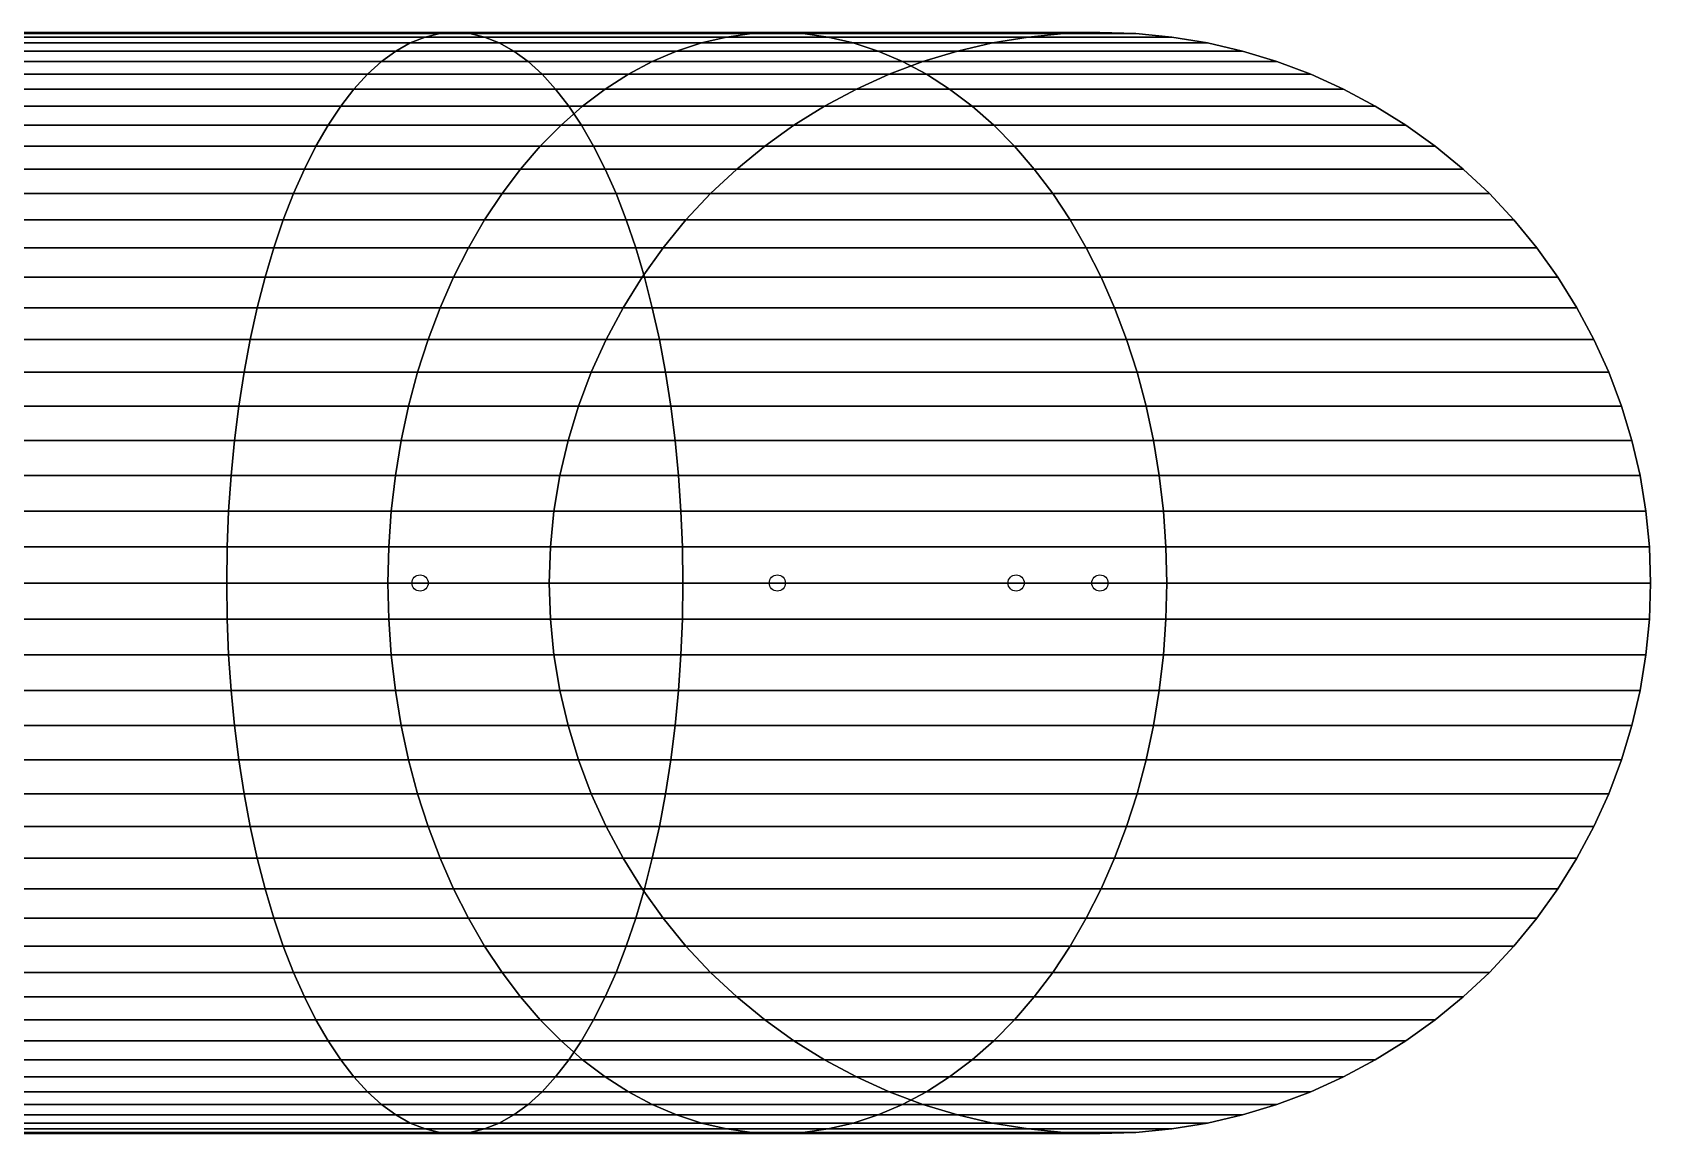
# Model space of a CAD drawing. Header units: millimetres. Extents: x -203 to 1477, y -1544 to 203.
# Drawn here: x 419 to 1016, y -203 to 203 of the extents above; entities that cross this region are included whole.
import ezdxf

# ---------------------------------------------------------------- set-up
doc = ezdxf.new("R2010")
doc.units = ezdxf.units.MM
doc.linetypes.add('DASHED', pattern=[10, 6, -4])
for name, color, linetype in [('ARC', 6, 'CONTINUOUS'), ('CONSTRUCTION', 1, 'CONTINUOUS'), ('ELBOW_3D', 5, 'CONTINUOUS'), ('POINTS', 1, 'CONTINUOUS')]:
    doc.layers.add(name, color=color, linetype=linetype)

msp = doc.modelspace()

# ---------------------------------------------------------------- linework, layer by layer
at = {"layer": 'ARC', "color": 6, "linetype": 'CONTINUOUS'}
for p, q in [((406.4, 0, 406.4), (426.341, 0, 405.91)), ((426.341, 0, 405.91), (446.234, 0, 404.443)), ((446.234, 0, 404.443), (466.031, 0, 402.001)), ((466.031, 0, 402.001), (485.685, 0, 398.591)), ((485.685, 0, 398.591), (505.147, 0, 394.221)), ((505.147, 0, 394.221), (524.372, 0, 388.901)), ((524.372, 0, 388.901), (543.312, 0, 382.644)), ((543.312, 0, 382.644), (561.923, 0, 375.465)), ((561.923, 0, 375.465), (580.158, 0, 367.381)), ((580.158, 0, 367.381), (597.976, 0, 358.413)), ((597.976, 0, 358.413), (615.331, 0, 348.581)), ((615.331, 0, 348.581), (632.184, 0, 337.909)), ((632.184, 0, 337.909), (648.492, 0, 326.424)), ((648.492, 0, 326.424), (664.217, 0, 314.151)), ((664.217, 0, 314.151), (679.322, 0, 301.123)), ((679.322, 0, 301.123), (693.768, 0, 287.368)), ((693.768, 0, 287.368), (707.523, 0, 272.922)), ((707.523, 0, 272.922), (720.551, 0, 257.817)), ((720.551, 0, 257.817), (732.824, 0, 242.092)), ((732.824, 0, 242.092), (744.309, 0, 225.784)), ((744.309, 0, 225.784), (754.981, 0, 208.931)), ((754.981, 0, 208.931), (764.813, 0, 191.576)), ((764.813, 0, 191.576), (773.781, 0, 173.758)), ((773.781, 0, 173.758), (781.865, 0, 155.523)), ((781.865, 0, 155.523), (789.044, 0, 136.912)), ((789.044, 0, 136.912), (795.301, 0, 117.972)), ((795.301, 0, 117.972), (800.621, 0, 98.747)), ((800.621, 0, 98.747), (804.991, 0, 79.285)), ((804.991, 0, 79.285), (808.401, 0, 59.631)), ((808.401, 0, 59.631), (810.843, 0, 39.834)), ((810.843, 0, 39.834), (812.31, 0, 19.941)), ((812.31, 0, 19.941), (812.8, 0))]:
    msp.add_line(p, q, dxfattribs=at)
at = {"layer": 'CONSTRUCTION', "color": 1, "linetype": 'DASHED'}
for q in [(561.923, 0, 375.465), (693.768, 0, 287.368), (781.865, 0, 155.523), (812.8, 0)]:
    msp.add_line((406.4, 0), q, dxfattribs=at)
at = {"layer": 'ELBOW_3D', "color": 5, "linetype": 'CONTINUOUS'}
for points in [[(406.4, 202.765, 419.69), (406.4, 203.2, 406.4), (574.736, 203.2, 406.4), (580.241, 202.765, 419.69)], [(406.4, 203.2, 406.4), (406.4, 202.765, 393.11), (569.232, 202.765, 393.11), (574.736, 203.2, 406.4)], [(574.736, 203.2, 406.4), (569.232, 202.765, 393.11), (684.371, 202.765, 277.971), (693.768, 203.2, 287.368)], [(580.241, 202.765, 419.69), (574.736, 203.2, 406.4), (693.768, 203.2, 287.368), (703.166, 202.765, 296.766)], [(693.768, 203.2, 287.368), (684.371, 202.765, 277.971), (799.51, 202.765, 162.832), (812.8, 203.2, 168.336)], [(703.166, 202.765, 296.766), (693.768, 203.2, 287.368), (812.8, 203.2, 168.336), (826.09, 202.765, 173.841)], [(812.8, 203.2, 168.336), (799.51, 202.765, 162.832), (799.51, 202.765), (812.8, 203.2)], [(826.09, 202.765, 173.841), (812.8, 203.2, 168.336), (812.8, 203.2), (826.09, 202.765)], [(406.4, 201.462, 432.923), (406.4, 202.765, 419.69), (580.241, 202.765, 419.69), (585.723, 201.462, 432.923)], [(406.4, 202.765, 393.11), (406.4, 201.462, 379.877), (563.75, 201.462, 379.877), (569.232, 202.765, 393.11)], [(406.4, 199.296, 446.042), (406.4, 201.462, 432.923), (585.723, 201.462, 432.923), (591.157, 199.296, 446.042)], [(406.4, 201.462, 379.877), (406.4, 199.296, 366.758), (558.316, 199.296, 366.758), (563.75, 201.462, 379.877)], [(406.4, 196.276, 458.992), (406.4, 199.296, 446.042), (591.157, 199.296, 446.042), (596.521, 196.276, 458.992)], [(406.4, 199.296, 366.758), (406.4, 196.276, 353.808), (552.952, 196.276, 353.808), (558.316, 199.296, 366.758)], [(558.316, 199.296, 366.758), (552.952, 196.276, 353.808), (656.58, 196.276, 250.18), (665.737, 199.296, 259.337)], [(563.75, 201.462, 379.877), (558.316, 199.296, 366.758), (665.737, 199.296, 259.337), (675.014, 201.462, 268.614)], [(569.232, 202.765, 393.11), (563.75, 201.462, 379.877), (675.014, 201.462, 268.614), (684.371, 202.765, 277.971)], [(585.723, 201.462, 432.923), (580.241, 202.765, 419.69), (703.166, 202.765, 296.766), (712.523, 201.462, 306.123)], [(591.157, 199.296, 446.042), (585.723, 201.462, 432.923), (712.523, 201.462, 306.123), (721.8, 199.296, 315.4)], [(596.521, 196.276, 458.992), (591.157, 199.296, 446.042), (721.8, 199.296, 315.4), (730.956, 196.276, 324.556)], [(665.737, 199.296, 259.337), (656.58, 196.276, 250.18), (760.208, 196.276, 146.552), (773.158, 199.296, 151.916)], [(675.014, 201.462, 268.614), (665.737, 199.296, 259.337), (773.158, 199.296, 151.916), (786.277, 201.462, 157.35)], [(684.371, 202.765, 277.971), (675.014, 201.462, 268.614), (786.277, 201.462, 157.35), (799.51, 202.765, 162.832)], [(712.523, 201.462, 306.123), (703.166, 202.765, 296.766), (826.09, 202.765, 173.841), (839.323, 201.462, 179.323)], [(721.8, 199.296, 315.4), (712.523, 201.462, 306.123), (839.323, 201.462, 179.323), (852.442, 199.296, 184.757)], [(730.956, 196.276, 324.556), (721.8, 199.296, 315.4), (852.442, 199.296, 184.757), (865.392, 196.276, 190.121)], [(773.158, 199.296, 151.916), (760.208, 196.276, 146.552), (760.208, 196.276), (773.158, 199.296)], [(786.277, 201.462, 157.35), (773.158, 199.296, 151.916), (773.158, 199.296), (786.277, 201.462)], [(799.51, 202.765, 162.832), (786.277, 201.462, 157.35), (786.277, 201.462), (799.51, 202.765)], [(839.323, 201.462, 179.323), (826.09, 202.765, 173.841), (826.09, 202.765), (839.323, 201.462)], [(852.442, 199.296, 184.757), (839.323, 201.462, 179.323), (839.323, 201.462), (852.442, 199.296)], [(865.392, 196.276, 190.121), (852.442, 199.296, 184.757), (852.442, 199.296), (865.392, 196.276)], [(406.4, 192.416, 471.716), (406.4, 196.276, 458.992), (596.521, 196.276, 458.992), (601.791, 192.416, 471.716)], [(406.4, 196.276, 353.808), (406.4, 192.416, 341.084), (547.681, 192.416, 341.084), (552.952, 196.276, 353.808)], [(406.4, 187.732, 484.161), (406.4, 192.416, 471.716), (601.791, 192.416, 471.716), (606.946, 187.732, 484.161)], [(406.4, 192.416, 341.084), (406.4, 187.732, 328.639), (542.527, 187.732, 328.639), (547.681, 192.416, 341.084)], [(547.681, 192.416, 341.084), (542.527, 187.732, 328.639), (638.783, 187.732, 232.383), (647.582, 192.416, 241.182)], [(552.952, 196.276, 353.808), (547.681, 192.416, 341.084), (647.582, 192.416, 241.182), (656.58, 196.276, 250.18)], [(601.791, 192.416, 471.716), (596.521, 196.276, 458.992), (730.956, 196.276, 324.556), (739.954, 192.416, 333.554)], [(606.946, 187.732, 484.161), (601.791, 192.416, 471.716), (739.954, 192.416, 333.554), (748.754, 187.732, 342.354)], [(647.582, 192.416, 241.182), (638.783, 187.732, 232.383), (735.039, 187.732, 136.127), (747.484, 192.416, 141.281)], [(656.58, 196.276, 250.18), (647.582, 192.416, 241.182), (747.484, 192.416, 141.281), (760.208, 196.276, 146.552)], [(739.954, 192.416, 333.554), (730.956, 196.276, 324.556), (865.392, 196.276, 190.121), (878.116, 192.416, 195.391)], [(747.484, 192.416, 141.281), (735.039, 187.732, 136.127), (735.039, 187.732), (747.484, 192.416)], [(748.754, 187.732, 342.354), (739.954, 192.416, 333.554), (878.116, 192.416, 195.391), (890.561, 187.732, 200.546)], [(760.208, 196.276, 146.552), (747.484, 192.416, 141.281), (747.484, 192.416), (760.208, 196.276)], [(878.116, 192.416, 195.391), (865.392, 196.276, 190.121), (865.392, 196.276), (878.116, 192.416)], [(890.561, 187.732, 200.546), (878.116, 192.416, 195.391), (878.116, 192.416), (890.561, 187.732)], [(406.4, 182.245, 496.273), (406.4, 187.732, 484.161), (606.946, 187.732, 484.161), (611.963, 182.245, 496.273)], [(406.4, 187.732, 328.639), (406.4, 182.245, 316.527), (537.51, 182.245, 316.527), (542.527, 187.732, 328.639)], [(542.527, 187.732, 328.639), (537.51, 182.245, 316.527), (630.218, 182.245, 223.818), (638.783, 187.732, 232.383)], [(611.963, 182.245, 496.273), (606.946, 187.732, 484.161), (748.754, 187.732, 342.354), (757.318, 182.245, 350.918)], [(638.783, 187.732, 232.383), (630.218, 182.245, 223.818), (722.927, 182.245, 131.11), (735.039, 187.732, 136.127)], [(735.039, 187.732, 136.127), (722.927, 182.245, 131.11), (722.927, 182.245), (735.039, 187.732)], [(757.318, 182.245, 350.918), (748.754, 187.732, 342.354), (890.561, 187.732, 200.546), (902.673, 182.245, 205.563)], [(902.673, 182.245, 205.563), (890.561, 187.732, 200.546), (890.561, 187.732), (902.673, 182.245)], [(406.4, 175.976, 508), (406.4, 182.245, 496.273), (611.963, 182.245, 496.273), (616.82, 175.976, 508)], [(406.4, 182.245, 316.527), (406.4, 175.976, 304.8), (532.652, 175.976, 304.8), (537.51, 182.245, 316.527)], [(537.51, 182.245, 316.527), (532.652, 175.976, 304.8), (621.926, 175.976, 215.526), (630.218, 182.245, 223.818)], [(616.82, 175.976, 508), (611.963, 182.245, 496.273), (757.318, 182.245, 350.918), (765.61, 175.976, 359.21)], [(630.218, 182.245, 223.818), (621.926, 175.976, 215.526), (711.2, 175.976, 126.252), (722.927, 182.245, 131.11)], [(722.927, 182.245, 131.11), (711.2, 175.976, 126.252), (711.2, 175.976), (722.927, 182.245)], [(765.61, 175.976, 359.21), (757.318, 182.245, 350.918), (902.673, 182.245, 205.563), (914.4, 175.976, 210.42)], [(914.4, 175.976, 210.42), (902.673, 182.245, 205.563), (902.673, 182.245), (914.4, 175.976)], [(406.4, 168.955, 519.292), (406.4, 175.976, 508), (616.82, 175.976, 508), (621.498, 168.955, 519.292)], [(406.4, 175.976, 304.8), (406.4, 168.955, 293.508), (527.975, 168.955, 293.508), (532.652, 175.976, 304.8)], [(532.652, 175.976, 304.8), (527.975, 168.955, 293.508), (613.942, 168.955, 207.542), (621.926, 175.976, 215.526)], [(621.926, 175.976, 215.526), (613.942, 168.955, 207.542), (699.908, 168.955, 121.575), (711.2, 175.976, 126.252)], [(621.498, 168.955, 519.292), (616.82, 175.976, 508), (765.61, 175.976, 359.21), (773.595, 168.955, 367.195)], [(711.2, 175.976, 126.252), (699.908, 168.955, 121.575), (699.908, 168.955), (711.2, 175.976)], [(773.595, 168.955, 367.195), (765.61, 175.976, 359.21), (914.4, 175.976, 210.42), (925.692, 168.955, 215.098)], [(925.692, 168.955, 215.098), (914.4, 175.976, 210.42), (914.4, 175.976), (925.692, 168.955)], [(406.4, 161.209, 530.1), (406.4, 168.955, 519.292), (621.498, 168.955, 519.292), (625.975, 161.209, 530.1)], [(406.4, 168.955, 293.508), (406.4, 161.209, 282.7), (523.498, 161.209, 282.7), (527.975, 168.955, 293.508)], [(527.975, 168.955, 293.508), (523.498, 161.209, 282.7), (606.299, 161.209, 199.899), (613.942, 168.955, 207.542)], [(613.942, 168.955, 207.542), (606.299, 161.209, 199.899), (689.1, 161.209, 117.098), (699.908, 168.955, 121.575)], [(625.975, 161.209, 530.1), (621.498, 168.955, 519.292), (773.595, 168.955, 367.195), (781.238, 161.209, 374.838)], [(699.908, 168.955, 121.575), (689.1, 161.209, 117.098), (689.1, 161.209), (699.908, 168.955)], [(781.238, 161.209, 374.838), (773.595, 168.955, 367.195), (925.692, 168.955, 215.098), (936.5, 161.209, 219.575)], [(936.5, 161.209, 219.575), (925.692, 168.955, 215.098), (925.692, 168.955), (936.5, 161.209)], [(406.4, 152.774, 540.379), (406.4, 161.209, 530.1), (625.975, 161.209, 530.1), (630.232, 152.774, 540.379)], [(406.4, 161.209, 282.7), (406.4, 152.774, 272.421), (519.24, 152.774, 272.421), (523.498, 161.209, 282.7)], [(523.498, 161.209, 282.7), (519.24, 152.774, 272.421), (599.031, 152.774, 192.631), (606.299, 161.209, 199.899)], [(606.299, 161.209, 199.899), (599.031, 152.774, 192.631), (678.821, 152.774, 112.84), (689.1, 161.209, 117.098)], [(630.232, 152.774, 540.379), (625.975, 161.209, 530.1), (781.238, 161.209, 374.838), (788.506, 152.774, 382.106)], [(689.1, 161.209, 117.098), (678.821, 152.774, 112.84), (678.821, 152.774), (689.1, 161.209)], [(788.506, 152.774, 382.106), (781.238, 161.209, 374.838), (936.5, 161.209, 219.575), (946.779, 152.774, 223.832)], [(946.779, 152.774, 223.832), (936.5, 161.209, 219.575), (936.5, 161.209), (946.779, 152.774)], [(406.4, 143.684, 550.084), (406.4, 152.774, 540.379), (630.232, 152.774, 540.379), (634.252, 143.684, 550.084)], [(406.4, 152.774, 272.421), (406.4, 143.684, 262.716), (515.22, 143.684, 262.716), (519.24, 152.774, 272.421)], [(519.24, 152.774, 272.421), (515.22, 143.684, 262.716), (592.168, 143.684, 185.768), (599.031, 152.774, 192.631)], [(599.031, 152.774, 192.631), (592.168, 143.684, 185.768), (669.116, 143.684, 108.82), (678.821, 152.774, 112.84)], [(634.252, 143.684, 550.084), (630.232, 152.774, 540.379), (788.506, 152.774, 382.106), (795.368, 143.684, 388.968)], [(678.821, 152.774, 112.84), (669.116, 143.684, 108.82), (669.116, 143.684), (678.821, 152.774)], [(795.368, 143.684, 388.968), (788.506, 152.774, 382.106), (946.779, 152.774, 223.832), (956.484, 143.684, 227.852)], [(956.484, 143.684, 227.852), (946.779, 152.774, 223.832), (946.779, 152.774), (956.484, 143.684)], [(406.4, 133.979, 559.174), (406.4, 143.684, 550.084), (634.252, 143.684, 550.084), (638.017, 133.979, 559.174)], [(406.4, 143.684, 262.716), (406.4, 133.979, 253.626), (511.455, 133.979, 253.626), (515.22, 143.684, 262.716)], [(515.22, 143.684, 262.716), (511.455, 133.979, 253.626), (585.741, 133.979, 179.341), (592.168, 143.684, 185.768)], [(592.168, 143.684, 185.768), (585.741, 133.979, 179.341), (660.026, 133.979, 105.055), (669.116, 143.684, 108.82)], [(638.017, 133.979, 559.174), (634.252, 143.684, 550.084), (795.368, 143.684, 388.968), (801.796, 133.979, 395.396)], [(669.116, 143.684, 108.82), (660.026, 133.979, 105.055), (660.026, 133.979), (669.116, 143.684)], [(801.796, 133.979, 395.396), (795.368, 143.684, 388.968), (956.484, 143.684, 227.852), (965.574, 133.979, 231.617)], [(965.574, 133.979, 231.617), (956.484, 143.684, 227.852), (956.484, 143.684), (965.574, 133.979)], [(406.4, 123.7, 567.609), (406.4, 133.979, 559.174), (638.017, 133.979, 559.174), (641.512, 123.7, 567.609)], [(406.4, 133.979, 253.626), (406.4, 123.7, 245.191), (507.961, 123.7, 245.191), (511.455, 133.979, 253.626)], [(511.455, 133.979, 253.626), (507.961, 123.7, 245.191), (579.776, 123.7, 173.376), (585.741, 133.979, 179.341)], [(585.741, 133.979, 179.341), (579.776, 123.7, 173.376), (651.591, 123.7, 101.561), (660.026, 133.979, 105.055)], [(641.512, 123.7, 567.609), (638.017, 133.979, 559.174), (801.796, 133.979, 395.396), (807.76, 123.7, 401.36)], [(660.026, 133.979, 105.055), (651.591, 123.7, 101.561), (651.591, 123.7), (660.026, 133.979)], [(807.76, 123.7, 401.36), (801.796, 133.979, 395.396), (965.574, 133.979, 231.617), (974.009, 123.7, 235.112)], [(974.009, 123.7, 235.112), (965.574, 133.979, 231.617), (965.574, 133.979), (974.009, 123.7)], [(406.4, 112.892, 575.355), (406.4, 123.7, 567.609), (641.512, 123.7, 567.609), (644.72, 112.892, 575.355)], [(406.4, 123.7, 245.191), (406.4, 112.892, 237.445), (504.753, 112.892, 237.445), (507.961, 123.7, 245.191)], [(507.961, 123.7, 245.191), (504.753, 112.892, 237.445), (574.299, 112.892, 167.899), (579.776, 123.7, 173.376)], [(579.776, 123.7, 173.376), (574.299, 112.892, 167.899), (643.845, 112.892, 98.353), (651.591, 123.7, 101.561)], [(644.72, 112.892, 575.355), (641.512, 123.7, 567.609), (807.76, 123.7, 401.36), (813.237, 112.892, 406.837)], [(651.591, 123.7, 101.561), (643.845, 112.892, 98.353), (643.845, 112.892), (651.591, 123.7)], [(813.237, 112.892, 406.837), (807.76, 123.7, 401.36), (974.009, 123.7, 235.112), (981.755, 112.892, 238.32)], [(981.755, 112.892, 238.32), (974.009, 123.7, 235.112), (974.009, 123.7), (981.755, 112.892)], [(406.4, 101.6, 582.376), (406.4, 112.892, 575.355), (644.72, 112.892, 575.355), (647.628, 101.6, 582.376)], [(406.4, 112.892, 237.445), (406.4, 101.6, 230.424), (501.845, 101.6, 230.424), (504.753, 112.892, 237.445)], [(504.753, 112.892, 237.445), (501.845, 101.6, 230.424), (569.334, 101.6, 162.934), (574.299, 112.892, 167.899)], [(574.299, 112.892, 167.899), (569.334, 101.6, 162.934), (636.824, 101.6, 95.445), (643.845, 112.892, 98.353)], [(643.845, 112.892, 98.353), (636.824, 101.6, 95.445), (636.824, 101.6), (643.845, 112.892)], [(647.628, 101.6, 582.376), (644.72, 112.892, 575.355), (813.237, 112.892, 406.837), (818.202, 101.6, 411.802)], [(818.202, 101.6, 411.802), (813.237, 112.892, 406.837), (981.755, 112.892, 238.32), (988.776, 101.6, 241.228)], [(988.776, 101.6, 241.228), (981.755, 112.892, 238.32), (981.755, 112.892), (988.776, 101.6)], [(406.4, 89.873, 588.645), (406.4, 101.6, 582.376), (647.628, 101.6, 582.376), (650.225, 89.873, 588.645)], [(406.4, 101.6, 230.424), (406.4, 89.873, 224.155), (499.248, 89.873, 224.155), (501.845, 101.6, 230.424)], [(501.845, 101.6, 230.424), (499.248, 89.873, 224.155), (564.902, 89.873, 158.502), (569.334, 101.6, 162.934)], [(569.334, 101.6, 162.934), (564.902, 89.873, 158.502), (630.555, 89.873, 92.848), (636.824, 101.6, 95.445)], [(636.824, 101.6, 95.445), (630.555, 89.873, 92.848), (630.555, 89.873), (636.824, 101.6)], [(650.225, 89.873, 588.645), (647.628, 101.6, 582.376), (818.202, 101.6, 411.802), (822.635, 89.873, 416.235)], [(822.635, 89.873, 416.235), (818.202, 101.6, 411.802), (988.776, 101.6, 241.228), (995.045, 89.873, 243.825)], [(995.045, 89.873, 243.825), (988.776, 101.6, 241.228), (988.776, 101.6), (995.045, 89.873)], [(406.4, 77.761, 594.132), (406.4, 89.873, 588.645), (650.225, 89.873, 588.645), (652.498, 77.761, 594.132)], [(406.4, 89.873, 224.155), (406.4, 77.761, 218.668), (496.975, 77.761, 218.668), (499.248, 89.873, 224.155)], [(499.248, 89.873, 224.155), (496.975, 77.761, 218.668), (561.021, 77.761, 154.621), (564.902, 89.873, 158.502)], [(564.902, 89.873, 158.502), (561.021, 77.761, 154.621), (625.068, 77.761, 90.575), (630.555, 89.873, 92.848)], [(630.555, 89.873, 92.848), (625.068, 77.761, 90.575), (625.068, 77.761), (630.555, 89.873)], [(652.498, 77.761, 594.132), (650.225, 89.873, 588.645), (822.635, 89.873, 416.235), (826.515, 77.761, 420.115)], [(826.515, 77.761, 420.115), (822.635, 89.873, 416.235), (995.045, 89.873, 243.825), (1000.532, 77.761, 246.098)], [(1000.532, 77.761, 246.098), (995.045, 89.873, 243.825), (995.045, 89.873), (1000.532, 77.761)], [(406.4, 65.316, 598.816), (406.4, 77.761, 594.132), (652.498, 77.761, 594.132), (654.438, 65.316, 598.816)], [(406.4, 77.761, 218.668), (406.4, 65.316, 213.984), (495.035, 65.316, 213.984), (496.975, 77.761, 218.668)], [(496.975, 77.761, 218.668), (495.035, 65.316, 213.984), (557.709, 65.316, 151.309), (561.021, 77.761, 154.621)], [(561.021, 77.761, 154.621), (557.709, 65.316, 151.309), (620.384, 65.316, 88.635), (625.068, 77.761, 90.575)], [(625.068, 77.761, 90.575), (620.384, 65.316, 88.635), (620.384, 65.316), (625.068, 77.761)], [(654.438, 65.316, 598.816), (652.498, 77.761, 594.132), (826.515, 77.761, 420.115), (829.827, 65.316, 423.427)], [(829.827, 65.316, 423.427), (826.515, 77.761, 420.115), (1000.532, 77.761, 246.098), (1005.216, 65.316, 248.038)], [(1005.216, 65.316, 248.038), (1000.532, 77.761, 246.098), (1000.532, 77.761), (1005.216, 65.316)], [(406.4, 52.592, 602.676), (406.4, 65.316, 598.816), (654.438, 65.316, 598.816), (656.037, 52.592, 602.676)], [(406.4, 65.316, 213.984), (406.4, 52.592, 210.124), (493.436, 52.592, 210.124), (495.035, 65.316, 213.984)], [(495.035, 65.316, 213.984), (493.436, 52.592, 210.124), (554.98, 52.592, 148.58), (557.709, 65.316, 151.309)], [(557.709, 65.316, 151.309), (554.98, 52.592, 148.58), (616.524, 52.592, 87.036), (620.384, 65.316, 88.635)], [(620.384, 65.316, 88.635), (616.524, 52.592, 87.036), (616.524, 52.592), (620.384, 65.316)], [(656.037, 52.592, 602.676), (654.438, 65.316, 598.816), (829.827, 65.316, 423.427), (832.556, 52.592, 426.156)], [(832.556, 52.592, 426.156), (829.827, 65.316, 423.427), (1005.216, 65.316, 248.038), (1009.076, 52.592, 249.637)], [(1009.076, 52.592, 249.637), (1005.216, 65.316, 248.038), (1005.216, 65.316), (1009.076, 52.592)], [(406.4, 39.642, 605.696), (406.4, 52.592, 602.676), (656.037, 52.592, 602.676), (657.287, 39.642, 605.696)], [(406.4, 52.592, 210.124), (406.4, 39.642, 207.104), (492.185, 39.642, 207.104), (493.436, 52.592, 210.124)], [(493.436, 52.592, 210.124), (492.185, 39.642, 207.104), (552.845, 39.642, 146.445), (554.98, 52.592, 148.58)], [(554.98, 52.592, 148.58), (552.845, 39.642, 146.445), (613.504, 39.642, 85.785), (616.524, 52.592, 87.036)], [(616.524, 52.592, 87.036), (613.504, 39.642, 85.785), (613.504, 39.642), (616.524, 52.592)], [(657.287, 39.642, 605.696), (656.037, 52.592, 602.676), (832.556, 52.592, 426.156), (834.691, 39.642, 428.291)], [(834.691, 39.642, 428.291), (832.556, 52.592, 426.156), (1009.076, 52.592, 249.637), (1012.096, 39.642, 250.887)], [(1012.096, 39.642, 250.887), (1009.076, 52.592, 249.637), (1009.076, 52.592), (1012.096, 39.642)], [(406.4, 26.523, 607.862), (406.4, 39.642, 605.696), (657.287, 39.642, 605.696), (658.185, 26.523, 607.862)], [(406.4, 39.642, 207.104), (406.4, 26.523, 204.938), (491.288, 26.523, 204.938), (492.185, 39.642, 207.104)], [(492.185, 39.642, 207.104), (491.288, 26.523, 204.938), (551.313, 26.523, 144.913), (552.845, 39.642, 146.445)], [(552.845, 39.642, 146.445), (551.313, 26.523, 144.913), (611.338, 26.523, 84.888), (613.504, 39.642, 85.785)], [(613.504, 39.642, 85.785), (611.338, 26.523, 84.888), (611.338, 26.523), (613.504, 39.642)], [(658.185, 26.523, 607.862), (657.287, 39.642, 605.696), (834.691, 39.642, 428.291), (836.223, 26.523, 429.823)], [(836.223, 26.523, 429.823), (834.691, 39.642, 428.291), (1012.096, 39.642, 250.887), (1014.262, 26.523, 251.785)], [(1014.262, 26.523, 251.785), (1012.096, 39.642, 250.887), (1012.096, 39.642), (1014.262, 26.523)], [(406.4, 13.29, 609.165), (406.4, 26.523, 607.862), (658.185, 26.523, 607.862), (658.724, 13.29, 609.165)], [(406.4, 26.523, 204.938), (406.4, 13.29, 203.635), (490.748, 13.29, 203.635), (491.288, 26.523, 204.938)], [(491.288, 26.523, 204.938), (490.748, 13.29, 203.635), (550.392, 13.29, 143.992), (551.313, 26.523, 144.913)], [(551.313, 26.523, 144.913), (550.392, 13.29, 143.992), (610.035, 13.29, 84.348), (611.338, 26.523, 84.888)], [(611.338, 26.523, 84.888), (610.035, 13.29, 84.348), (610.035, 13.29), (611.338, 26.523)], [(658.724, 13.29, 609.165), (658.185, 26.523, 607.862), (836.223, 26.523, 429.823), (837.145, 13.29, 430.745)], [(837.145, 13.29, 430.745), (836.223, 26.523, 429.823), (1014.262, 26.523, 251.785), (1015.565, 13.29, 252.324)], [(1015.565, 13.29, 252.324), (1014.262, 26.523, 251.785), (1014.262, 26.523), (1015.565, 13.29)], [(406.4, 0, 609.6), (406.4, 13.29, 609.165), (658.724, 13.29, 609.165), (658.905, 0, 609.6)], [(406.4, 13.29, 203.635), (406.4, 0, 203.2), (490.568, 0, 203.2), (490.748, 13.29, 203.635)], [(490.748, 13.29, 203.635), (490.568, 0, 203.2), (550.084, 0, 143.684), (550.392, 13.29, 143.992)], [(550.392, 13.29, 143.992), (550.084, 0, 143.684), (609.6, 0, 84.168), (610.035, 13.29, 84.348)], [(610.035, 13.29, 84.348), (609.6, 0, 84.168), (609.6, 0), (610.035, 13.29)], [(658.905, 0, 609.6), (658.724, 13.29, 609.165), (837.145, 13.29, 430.745), (837.452, 0, 431.052)], [(837.452, 0, 431.052), (837.145, 13.29, 430.745), (1015.565, 13.29, 252.324), (1016, 0, 252.505)], [(1016, 0, 252.505), (1015.565, 13.29, 252.324), (1015.565, 13.29), (1016, 0)], [(406.4, 0, 203.2), (406.4, -13.29, 203.635), (490.748, -13.29, 203.635), (490.568, 0, 203.2)], [(406.4, -13.29, 609.165), (406.4, 0, 609.6), (658.905, 0, 609.6), (658.724, -13.29, 609.165)], [(490.568, 0, 203.2), (490.748, -13.29, 203.635), (550.392, -13.29, 143.992), (550.084, 0, 143.684)], [(550.084, 0, 143.684), (550.392, -13.29, 143.992), (610.035, -13.29, 84.348), (609.6, 0, 84.168)], [(609.6, 0, 84.168), (610.035, -13.29, 84.348), (610.035, -13.29), (609.6, 0)], [(658.724, -13.29, 609.165), (658.905, 0, 609.6), (837.452, 0, 431.052), (837.145, -13.29, 430.745)], [(837.145, -13.29, 430.745), (837.452, 0, 431.052), (1016, 0, 252.505), (1015.565, -13.29, 252.324)], [(1015.565, -13.29, 252.324), (1016, 0, 252.505), (1016, 0), (1015.565, -13.29)], [(406.4, -13.29, 203.635), (406.4, -26.523, 204.938), (491.288, -26.523, 204.938), (490.748, -13.29, 203.635)], [(406.4, -26.523, 607.862), (406.4, -13.29, 609.165), (658.724, -13.29, 609.165), (658.185, -26.523, 607.862)], [(490.748, -13.29, 203.635), (491.288, -26.523, 204.938), (551.313, -26.523, 144.913), (550.392, -13.29, 143.992)], [(550.392, -13.29, 143.992), (551.313, -26.523, 144.913), (611.338, -26.523, 84.888), (610.035, -13.29, 84.348)], [(610.035, -13.29, 84.348), (611.338, -26.523, 84.888), (611.338, -26.523), (610.035, -13.29)], [(658.185, -26.523, 607.862), (658.724, -13.29, 609.165), (837.145, -13.29, 430.745), (836.223, -26.523, 429.823)], [(836.223, -26.523, 429.823), (837.145, -13.29, 430.745), (1015.565, -13.29, 252.324), (1014.262, -26.523, 251.785)], [(1014.262, -26.523, 251.785), (1015.565, -13.29, 252.324), (1015.565, -13.29), (1014.262, -26.523)], [(406.4, -26.523, 204.938), (406.4, -39.642, 207.104), (492.185, -39.642, 207.104), (491.288, -26.523, 204.938)], [(406.4, -39.642, 605.696), (406.4, -26.523, 607.862), (658.185, -26.523, 607.862), (657.287, -39.642, 605.696)], [(491.288, -26.523, 204.938), (492.185, -39.642, 207.104), (552.845, -39.642, 146.445), (551.313, -26.523, 144.913)], [(551.313, -26.523, 144.913), (552.845, -39.642, 146.445), (613.504, -39.642, 85.785), (611.338, -26.523, 84.888)], [(611.338, -26.523, 84.888), (613.504, -39.642, 85.785), (613.504, -39.642), (611.338, -26.523)], [(657.287, -39.642, 605.696), (658.185, -26.523, 607.862), (836.223, -26.523, 429.823), (834.691, -39.642, 428.291)], [(834.691, -39.642, 428.291), (836.223, -26.523, 429.823), (1014.262, -26.523, 251.785), (1012.096, -39.642, 250.887)], [(1012.096, -39.642, 250.887), (1014.262, -26.523, 251.785), (1014.262, -26.523), (1012.096, -39.642)], [(406.4, -39.642, 207.104), (406.4, -52.592, 210.124), (493.436, -52.592, 210.124), (492.185, -39.642, 207.104)], [(406.4, -52.592, 602.676), (406.4, -39.642, 605.696), (657.287, -39.642, 605.696), (656.037, -52.592, 602.676)], [(492.185, -39.642, 207.104), (493.436, -52.592, 210.124), (554.98, -52.592, 148.58), (552.845, -39.642, 146.445)], [(552.845, -39.642, 146.445), (554.98, -52.592, 148.58), (616.524, -52.592, 87.036), (613.504, -39.642, 85.785)], [(613.504, -39.642, 85.785), (616.524, -52.592, 87.036), (616.524, -52.592), (613.504, -39.642)], [(656.037, -52.592, 602.676), (657.287, -39.642, 605.696), (834.691, -39.642, 428.291), (832.556, -52.592, 426.156)], [(832.556, -52.592, 426.156), (834.691, -39.642, 428.291), (1012.096, -39.642, 250.887), (1009.076, -52.592, 249.637)], [(1009.076, -52.592, 249.637), (1012.096, -39.642, 250.887), (1012.096, -39.642), (1009.076, -52.592)], [(406.4, -52.592, 210.124), (406.4, -65.316, 213.984), (495.035, -65.316, 213.984), (493.436, -52.592, 210.124)], [(406.4, -65.316, 598.816), (406.4, -52.592, 602.676), (656.037, -52.592, 602.676), (654.438, -65.316, 598.816)], [(493.436, -52.592, 210.124), (495.035, -65.316, 213.984), (557.709, -65.316, 151.309), (554.98, -52.592, 148.58)], [(554.98, -52.592, 148.58), (557.709, -65.316, 151.309), (620.384, -65.316, 88.635), (616.524, -52.592, 87.036)], [(616.524, -52.592, 87.036), (620.384, -65.316, 88.635), (620.384, -65.316), (616.524, -52.592)], [(654.438, -65.316, 598.816), (656.037, -52.592, 602.676), (832.556, -52.592, 426.156), (829.827, -65.316, 423.427)], [(829.827, -65.316, 423.427), (832.556, -52.592, 426.156), (1009.076, -52.592, 249.637), (1005.216, -65.316, 248.038)], [(1005.216, -65.316, 248.038), (1009.076, -52.592, 249.637), (1009.076, -52.592), (1005.216, -65.316)], [(406.4, -65.316, 213.984), (406.4, -77.761, 218.668), (496.975, -77.761, 218.668), (495.035, -65.316, 213.984)], [(406.4, -77.761, 594.132), (406.4, -65.316, 598.816), (654.438, -65.316, 598.816), (652.498, -77.761, 594.132)], [(495.035, -65.316, 213.984), (496.975, -77.761, 218.668), (561.021, -77.761, 154.621), (557.709, -65.316, 151.309)], [(557.709, -65.316, 151.309), (561.021, -77.761, 154.621), (625.068, -77.761, 90.575), (620.384, -65.316, 88.635)], [(620.384, -65.316, 88.635), (625.068, -77.761, 90.575), (625.068, -77.761), (620.384, -65.316)], [(652.498, -77.761, 594.132), (654.438, -65.316, 598.816), (829.827, -65.316, 423.427), (826.515, -77.761, 420.115)], [(826.515, -77.761, 420.115), (829.827, -65.316, 423.427), (1005.216, -65.316, 248.038), (1000.532, -77.761, 246.098)], [(1000.532, -77.761, 246.098), (1005.216, -65.316, 248.038), (1005.216, -65.316), (1000.532, -77.761)], [(406.4, -77.761, 218.668), (406.4, -89.873, 224.155), (499.248, -89.873, 224.155), (496.975, -77.761, 218.668)], [(406.4, -89.873, 588.645), (406.4, -77.761, 594.132), (652.498, -77.761, 594.132), (650.225, -89.873, 588.645)], [(496.975, -77.761, 218.668), (499.248, -89.873, 224.155), (564.902, -89.873, 158.502), (561.021, -77.761, 154.621)], [(561.021, -77.761, 154.621), (564.902, -89.873, 158.502), (630.555, -89.873, 92.848), (625.068, -77.761, 90.575)], [(625.068, -77.761, 90.575), (630.555, -89.873, 92.848), (630.555, -89.873), (625.068, -77.761)], [(650.225, -89.873, 588.645), (652.498, -77.761, 594.132), (826.515, -77.761, 420.115), (822.635, -89.873, 416.235)], [(822.635, -89.873, 416.235), (826.515, -77.761, 420.115), (1000.532, -77.761, 246.098), (995.045, -89.873, 243.825)], [(995.045, -89.873, 243.825), (1000.532, -77.761, 246.098), (1000.532, -77.761), (995.045, -89.873)], [(406.4, -89.873, 224.155), (406.4, -101.6, 230.424), (501.845, -101.6, 230.424), (499.248, -89.873, 224.155)], [(406.4, -101.6, 582.376), (406.4, -89.873, 588.645), (650.225, -89.873, 588.645), (647.628, -101.6, 582.376)], [(499.248, -89.873, 224.155), (501.845, -101.6, 230.424), (569.334, -101.6, 162.934), (564.902, -89.873, 158.502)], [(564.902, -89.873, 158.502), (569.334, -101.6, 162.934), (636.824, -101.6, 95.445), (630.555, -89.873, 92.848)], [(630.555, -89.873, 92.848), (636.824, -101.6, 95.445), (636.824, -101.6), (630.555, -89.873)], [(647.628, -101.6, 582.376), (650.225, -89.873, 588.645), (822.635, -89.873, 416.235), (818.202, -101.6, 411.802)], [(818.202, -101.6, 411.802), (822.635, -89.873, 416.235), (995.045, -89.873, 243.825), (988.776, -101.6, 241.228)], [(988.776, -101.6, 241.228), (995.045, -89.873, 243.825), (995.045, -89.873), (988.776, -101.6)], [(406.4, -101.6, 230.424), (406.4, -112.892, 237.445), (504.753, -112.892, 237.445), (501.845, -101.6, 230.424)], [(406.4, -112.892, 575.355), (406.4, -101.6, 582.376), (647.628, -101.6, 582.376), (644.72, -112.892, 575.355)], [(501.845, -101.6, 230.424), (504.753, -112.892, 237.445), (574.299, -112.892, 167.899), (569.334, -101.6, 162.934)], [(569.334, -101.6, 162.934), (574.299, -112.892, 167.899), (643.845, -112.892, 98.353), (636.824, -101.6, 95.445)], [(636.824, -101.6, 95.445), (643.845, -112.892, 98.353), (643.845, -112.892), (636.824, -101.6)], [(644.72, -112.892, 575.355), (647.628, -101.6, 582.376), (818.202, -101.6, 411.802), (813.237, -112.892, 406.837)], [(813.237, -112.892, 406.837), (818.202, -101.6, 411.802), (988.776, -101.6, 241.228), (981.755, -112.892, 238.32)], [(981.755, -112.892, 238.32), (988.776, -101.6, 241.228), (988.776, -101.6), (981.755, -112.892)], [(406.4, -112.892, 237.445), (406.4, -123.7, 245.191), (507.961, -123.7, 245.191), (504.753, -112.892, 237.445)], [(406.4, -123.7, 567.609), (406.4, -112.892, 575.355), (644.72, -112.892, 575.355), (641.512, -123.7, 567.609)], [(504.753, -112.892, 237.445), (507.961, -123.7, 245.191), (579.776, -123.7, 173.376), (574.299, -112.892, 167.899)], [(574.299, -112.892, 167.899), (579.776, -123.7, 173.376), (651.591, -123.7, 101.561), (643.845, -112.892, 98.353)], [(641.512, -123.7, 567.609), (644.72, -112.892, 575.355), (813.237, -112.892, 406.837), (807.76, -123.7, 401.36)], [(643.845, -112.892, 98.353), (651.591, -123.7, 101.561), (651.591, -123.7), (643.845, -112.892)], [(807.76, -123.7, 401.36), (813.237, -112.892, 406.837), (981.755, -112.892, 238.32), (974.009, -123.7, 235.112)], [(974.009, -123.7, 235.112), (981.755, -112.892, 238.32), (981.755, -112.892), (974.009, -123.7)], [(406.4, -123.7, 245.191), (406.4, -133.979, 253.626), (511.455, -133.979, 253.626), (507.961, -123.7, 245.191)], [(406.4, -133.979, 559.174), (406.4, -123.7, 567.609), (641.512, -123.7, 567.609), (638.017, -133.979, 559.174)], [(507.961, -123.7, 245.191), (511.455, -133.979, 253.626), (585.741, -133.979, 179.341), (579.776, -123.7, 173.376)], [(579.776, -123.7, 173.376), (585.741, -133.979, 179.341), (660.026, -133.979, 105.055), (651.591, -123.7, 101.561)], [(638.017, -133.979, 559.174), (641.512, -123.7, 567.609), (807.76, -123.7, 401.36), (801.796, -133.979, 395.396)], [(651.591, -123.7, 101.561), (660.026, -133.979, 105.055), (660.026, -133.979), (651.591, -123.7)], [(801.796, -133.979, 395.396), (807.76, -123.7, 401.36), (974.009, -123.7, 235.112), (965.574, -133.979, 231.617)], [(965.574, -133.979, 231.617), (974.009, -123.7, 235.112), (974.009, -123.7), (965.574, -133.979)], [(406.4, -133.979, 253.626), (406.4, -143.684, 262.716), (515.22, -143.684, 262.716), (511.455, -133.979, 253.626)], [(406.4, -143.684, 550.084), (406.4, -133.979, 559.174), (638.017, -133.979, 559.174), (634.252, -143.684, 550.084)], [(511.455, -133.979, 253.626), (515.22, -143.684, 262.716), (592.168, -143.684, 185.768), (585.741, -133.979, 179.341)], [(585.741, -133.979, 179.341), (592.168, -143.684, 185.768), (669.116, -143.684, 108.82), (660.026, -133.979, 105.055)], [(634.252, -143.684, 550.084), (638.017, -133.979, 559.174), (801.796, -133.979, 395.396), (795.368, -143.684, 388.968)], [(660.026, -133.979, 105.055), (669.116, -143.684, 108.82), (669.116, -143.684), (660.026, -133.979)], [(795.368, -143.684, 388.968), (801.796, -133.979, 395.396), (965.574, -133.979, 231.617), (956.484, -143.684, 227.852)], [(956.484, -143.684, 227.852), (965.574, -133.979, 231.617), (965.574, -133.979), (956.484, -143.684)], [(406.4, -143.684, 262.716), (406.4, -152.774, 272.421), (519.24, -152.774, 272.421), (515.22, -143.684, 262.716)], [(406.4, -152.774, 540.379), (406.4, -143.684, 550.084), (634.252, -143.684, 550.084), (630.232, -152.774, 540.379)], [(515.22, -143.684, 262.716), (519.24, -152.774, 272.421), (599.031, -152.774, 192.631), (592.168, -143.684, 185.768)], [(592.168, -143.684, 185.768), (599.031, -152.774, 192.631), (678.821, -152.774, 112.84), (669.116, -143.684, 108.82)], [(630.232, -152.774, 540.379), (634.252, -143.684, 550.084), (795.368, -143.684, 388.968), (788.506, -152.774, 382.106)], [(669.116, -143.684, 108.82), (678.821, -152.774, 112.84), (678.821, -152.774), (669.116, -143.684)], [(788.506, -152.774, 382.106), (795.368, -143.684, 388.968), (956.484, -143.684, 227.852), (946.779, -152.774, 223.832)], [(946.779, -152.774, 223.832), (956.484, -143.684, 227.852), (956.484, -143.684), (946.779, -152.774)], [(406.4, -152.774, 272.421), (406.4, -161.209, 282.7), (523.498, -161.209, 282.7), (519.24, -152.774, 272.421)], [(406.4, -161.209, 530.1), (406.4, -152.774, 540.379), (630.232, -152.774, 540.379), (625.975, -161.209, 530.1)], [(519.24, -152.774, 272.421), (523.498, -161.209, 282.7), (606.299, -161.209, 199.899), (599.031, -152.774, 192.631)], [(599.031, -152.774, 192.631), (606.299, -161.209, 199.899), (689.1, -161.209, 117.098), (678.821, -152.774, 112.84)], [(625.975, -161.209, 530.1), (630.232, -152.774, 540.379), (788.506, -152.774, 382.106), (781.238, -161.209, 374.838)], [(678.821, -152.774, 112.84), (689.1, -161.209, 117.098), (689.1, -161.209), (678.821, -152.774)], [(781.238, -161.209, 374.838), (788.506, -152.774, 382.106), (946.779, -152.774, 223.832), (936.5, -161.209, 219.575)], [(936.5, -161.209, 219.575), (946.779, -152.774, 223.832), (946.779, -152.774), (936.5, -161.209)], [(406.4, -161.209, 282.7), (406.4, -168.955, 293.508), (527.975, -168.955, 293.508), (523.498, -161.209, 282.7)], [(406.4, -168.955, 519.292), (406.4, -161.209, 530.1), (625.975, -161.209, 530.1), (621.498, -168.955, 519.292)], [(523.498, -161.209, 282.7), (527.975, -168.955, 293.508), (613.942, -168.955, 207.542), (606.299, -161.209, 199.899)], [(606.299, -161.209, 199.899), (613.942, -168.955, 207.542), (699.908, -168.955, 121.575), (689.1, -161.209, 117.098)], [(621.498, -168.955, 519.292), (625.975, -161.209, 530.1), (781.238, -161.209, 374.838), (773.595, -168.955, 367.195)], [(689.1, -161.209, 117.098), (699.908, -168.955, 121.575), (699.908, -168.955), (689.1, -161.209)], [(773.595, -168.955, 367.195), (781.238, -161.209, 374.838), (936.5, -161.209, 219.575), (925.692, -168.955, 215.098)], [(925.692, -168.955, 215.098), (936.5, -161.209, 219.575), (936.5, -161.209), (925.692, -168.955)], [(406.4, -168.955, 293.508), (406.4, -175.976, 304.8), (532.652, -175.976, 304.8), (527.975, -168.955, 293.508)], [(406.4, -175.976, 508), (406.4, -168.955, 519.292), (621.498, -168.955, 519.292), (616.82, -175.976, 508)], [(527.975, -168.955, 293.508), (532.652, -175.976, 304.8), (621.926, -175.976, 215.526), (613.942, -168.955, 207.542)], [(613.942, -168.955, 207.542), (621.926, -175.976, 215.526), (711.2, -175.976, 126.252), (699.908, -168.955, 121.575)], [(616.82, -175.976, 508), (621.498, -168.955, 519.292), (773.595, -168.955, 367.195), (765.61, -175.976, 359.21)], [(699.908, -168.955, 121.575), (711.2, -175.976, 126.252), (711.2, -175.976), (699.908, -168.955)], [(765.61, -175.976, 359.21), (773.595, -168.955, 367.195), (925.692, -168.955, 215.098), (914.4, -175.976, 210.42)], [(914.4, -175.976, 210.42), (925.692, -168.955, 215.098), (925.692, -168.955), (914.4, -175.976)], [(406.4, -175.976, 304.8), (406.4, -182.245, 316.527), (537.51, -182.245, 316.527), (532.652, -175.976, 304.8)], [(406.4, -182.245, 496.273), (406.4, -175.976, 508), (616.82, -175.976, 508), (611.963, -182.245, 496.273)], [(532.652, -175.976, 304.8), (537.51, -182.245, 316.527), (630.218, -182.245, 223.818), (621.926, -175.976, 215.526)], [(611.963, -182.245, 496.273), (616.82, -175.976, 508), (765.61, -175.976, 359.21), (757.318, -182.245, 350.918)], [(621.926, -175.976, 215.526), (630.218, -182.245, 223.818), (722.927, -182.245, 131.11), (711.2, -175.976, 126.252)], [(711.2, -175.976, 126.252), (722.927, -182.245, 131.11), (722.927, -182.245), (711.2, -175.976)], [(757.318, -182.245, 350.918), (765.61, -175.976, 359.21), (914.4, -175.976, 210.42), (902.673, -182.245, 205.563)], [(902.673, -182.245, 205.563), (914.4, -175.976, 210.42), (914.4, -175.976), (902.673, -182.245)], [(406.4, -182.245, 316.527), (406.4, -187.732, 328.639), (542.527, -187.732, 328.639), (537.51, -182.245, 316.527)], [(406.4, -187.732, 484.161), (406.4, -182.245, 496.273), (611.963, -182.245, 496.273), (606.946, -187.732, 484.161)], [(537.51, -182.245, 316.527), (542.527, -187.732, 328.639), (638.783, -187.732, 232.383), (630.218, -182.245, 223.818)], [(606.946, -187.732, 484.161), (611.963, -182.245, 496.273), (757.318, -182.245, 350.918), (748.754, -187.732, 342.354)], [(630.218, -182.245, 223.818), (638.783, -187.732, 232.383), (735.039, -187.732, 136.127), (722.927, -182.245, 131.11)], [(722.927, -182.245, 131.11), (735.039, -187.732, 136.127), (735.039, -187.732), (722.927, -182.245)], [(748.754, -187.732, 342.354), (757.318, -182.245, 350.918), (902.673, -182.245, 205.563), (890.561, -187.732, 200.546)], [(890.561, -187.732, 200.546), (902.673, -182.245, 205.563), (902.673, -182.245), (890.561, -187.732)], [(406.4, -187.732, 328.639), (406.4, -192.416, 341.084), (547.681, -192.416, 341.084), (542.527, -187.732, 328.639)], [(406.4, -192.416, 471.716), (406.4, -187.732, 484.161), (606.946, -187.732, 484.161), (601.791, -192.416, 471.716)], [(542.527, -187.732, 328.639), (547.681, -192.416, 341.084), (647.582, -192.416, 241.182), (638.783, -187.732, 232.383)], [(601.791, -192.416, 471.716), (606.946, -187.732, 484.161), (748.754, -187.732, 342.354), (739.954, -192.416, 333.554)], [(638.783, -187.732, 232.383), (647.582, -192.416, 241.182), (747.484, -192.416, 141.281), (735.039, -187.732, 136.127)], [(735.039, -187.732, 136.127), (747.484, -192.416, 141.281), (747.484, -192.416), (735.039, -187.732)], [(739.954, -192.416, 333.554), (748.754, -187.732, 342.354), (890.561, -187.732, 200.546), (878.116, -192.416, 195.391)], [(878.116, -192.416, 195.391), (890.561, -187.732, 200.546), (890.561, -187.732), (878.116, -192.416)], [(406.4, -192.416, 341.084), (406.4, -196.276, 353.808), (552.952, -196.276, 353.808), (547.681, -192.416, 341.084)], [(406.4, -196.276, 458.992), (406.4, -192.416, 471.716), (601.791, -192.416, 471.716), (596.521, -196.276, 458.992)], [(406.4, -196.276, 353.808), (406.4, -199.296, 366.758), (558.316, -199.296, 366.758), (552.952, -196.276, 353.808)], [(406.4, -199.296, 446.042), (406.4, -196.276, 458.992), (596.521, -196.276, 458.992), (591.157, -199.296, 446.042)], [(547.681, -192.416, 341.084), (552.952, -196.276, 353.808), (656.58, -196.276, 250.18), (647.582, -192.416, 241.182)], [(552.952, -196.276, 353.808), (558.316, -199.296, 366.758), (665.737, -199.296, 259.337), (656.58, -196.276, 250.18)], [(591.157, -199.296, 446.042), (596.521, -196.276, 458.992), (730.956, -196.276, 324.556), (721.8, -199.296, 315.4)], [(596.521, -196.276, 458.992), (601.791, -192.416, 471.716), (739.954, -192.416, 333.554), (730.956, -196.276, 324.556)], [(647.582, -192.416, 241.182), (656.58, -196.276, 250.18), (760.208, -196.276, 146.552), (747.484, -192.416, 141.281)], [(656.58, -196.276, 250.18), (665.737, -199.296, 259.337), (773.158, -199.296, 151.916), (760.208, -196.276, 146.552)], [(721.8, -199.296, 315.4), (730.956, -196.276, 324.556), (865.392, -196.276, 190.121), (852.442, -199.296, 184.757)], [(730.956, -196.276, 324.556), (739.954, -192.416, 333.554), (878.116, -192.416, 195.391), (865.392, -196.276, 190.121)], [(747.484, -192.416, 141.281), (760.208, -196.276, 146.552), (760.208, -196.276), (747.484, -192.416)], [(760.208, -196.276, 146.552), (773.158, -199.296, 151.916), (773.158, -199.296), (760.208, -196.276)], [(852.442, -199.296, 184.757), (865.392, -196.276, 190.121), (865.392, -196.276), (852.442, -199.296)], [(865.392, -196.276, 190.121), (878.116, -192.416, 195.391), (878.116, -192.416), (865.392, -196.276)], [(406.4, -199.296, 366.758), (406.4, -201.462, 379.877), (563.75, -201.462, 379.877), (558.316, -199.296, 366.758)], [(406.4, -201.462, 432.923), (406.4, -199.296, 446.042), (591.157, -199.296, 446.042), (585.723, -201.462, 432.923)], [(406.4, -201.462, 379.877), (406.4, -202.765, 393.11), (569.232, -202.765, 393.11), (563.75, -201.462, 379.877)], [(406.4, -202.765, 419.69), (406.4, -201.462, 432.923), (585.723, -201.462, 432.923), (580.241, -202.765, 419.69)], [(406.4, -202.765, 393.11), (406.4, -203.2, 406.4), (574.736, -203.2, 406.4), (569.232, -202.765, 393.11)], [(406.4, -203.2, 406.4), (406.4, -202.765, 419.69), (580.241, -202.765, 419.69), (574.736, -203.2, 406.4)], [(558.316, -199.296, 366.758), (563.75, -201.462, 379.877), (675.014, -201.462, 268.614), (665.737, -199.296, 259.337)], [(563.75, -201.462, 379.877), (569.232, -202.765, 393.11), (684.371, -202.765, 277.971), (675.014, -201.462, 268.614)], [(569.232, -202.765, 393.11), (574.736, -203.2, 406.4), (693.768, -203.2, 287.368), (684.371, -202.765, 277.971)], [(574.736, -203.2, 406.4), (580.241, -202.765, 419.69), (703.166, -202.765, 296.766), (693.768, -203.2, 287.368)], [(580.241, -202.765, 419.69), (585.723, -201.462, 432.923), (712.523, -201.462, 306.123), (703.166, -202.765, 296.766)], [(585.723, -201.462, 432.923), (591.157, -199.296, 446.042), (721.8, -199.296, 315.4), (712.523, -201.462, 306.123)], [(665.737, -199.296, 259.337), (675.014, -201.462, 268.614), (786.277, -201.462, 157.35), (773.158, -199.296, 151.916)], [(675.014, -201.462, 268.614), (684.371, -202.765, 277.971), (799.51, -202.765, 162.832), (786.277, -201.462, 157.35)], [(684.371, -202.765, 277.971), (693.768, -203.2, 287.368), (812.8, -203.2, 168.336), (799.51, -202.765, 162.832)], [(693.768, -203.2, 287.368), (703.166, -202.765, 296.766), (826.09, -202.765, 173.841), (812.8, -203.2, 168.336)], [(703.166, -202.765, 296.766), (712.523, -201.462, 306.123), (839.323, -201.462, 179.323), (826.09, -202.765, 173.841)], [(712.523, -201.462, 306.123), (721.8, -199.296, 315.4), (852.442, -199.296, 184.757), (839.323, -201.462, 179.323)], [(773.158, -199.296, 151.916), (786.277, -201.462, 157.35), (786.277, -201.462), (773.158, -199.296)], [(786.277, -201.462, 157.35), (799.51, -202.765, 162.832), (799.51, -202.765), (786.277, -201.462)], [(799.51, -202.765, 162.832), (812.8, -203.2, 168.336), (812.8, -203.2), (799.51, -202.765)], [(812.8, -203.2, 168.336), (826.09, -202.765, 173.841), (826.09, -202.765), (812.8, -203.2)], [(826.09, -202.765, 173.841), (839.323, -201.462, 179.323), (839.323, -201.462), (826.09, -202.765)], [(839.323, -201.462, 179.323), (852.442, -199.296, 184.757), (852.442, -199.296), (839.323, -201.462)]]:
    msp.add_3dface(points, dxfattribs=at)
at = {"layer": 'POINTS', "color": 6}
for centre in [(561.923, 0, 375.465), (693.768, 0, 287.368), (781.865, 0, 155.523), (812.8, 0)]:
    msp.add_circle(centre, 3, dxfattribs=at)

doc.saveas('drawing.dxf')
